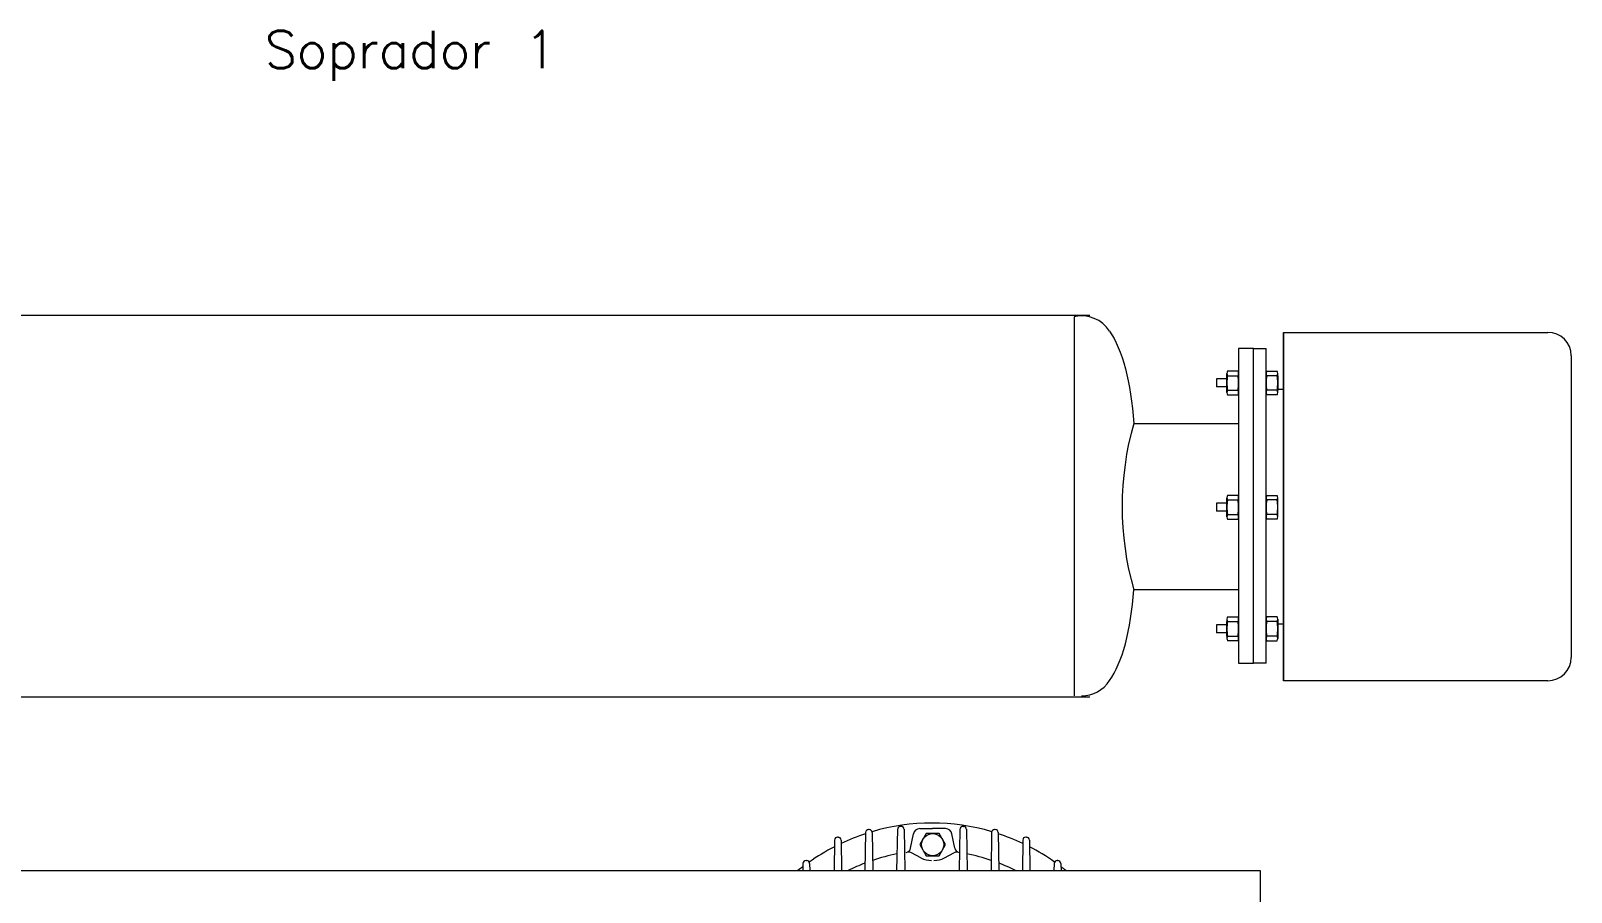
# Model space of a CAD drawing. Header units: millimetres. Extents: x 100 to 940, y 100 to 694.
# Drawn here: x 221.7 to 279.5, y 460.3 to 492.6 of the extents above; entities that cross this region are included whole.
import ezdxf
from ezdxf.enums import TextEntityAlignment as Align

# ---------------------------------------------------------------- set-up
doc = ezdxf.new("R2010")
doc.units = ezdxf.units.MM
for name, color, linetype, lineweight in [('M-EQUIP', 250, 'Continuous', 9), ('M-EQUIPAMENTOS', 1, 'Continuous', 9), ('SGC-Anotaçoes (Dados da Peça)', 5, 'Continuous', 0)]:
    doc.layers.add(name, color=color, linetype=linetype, lineweight=lineweight)
doc.styles.add('SGC_Anotaçoes_Dados_da_Peça', font='txt.shx')

msp = doc.modelspace()

# ---------------------------------------------------------------- linework, layer by layer
at = {"layer": 'M-EQUIP', "linetype": 'Continuous'}
for p, q in [((266.228, 474.887), (266.228, 474.588)), ((266.622, 474.887), (266.228, 474.887)), ((266.622, 474.377), (266.622, 475.098)), ((266.622, 474.377), (266.622, 475.098)), ((267.039, 475.185), (266.643, 475.185)), ((267.039, 475.185), (266.643, 475.185)), ((266.643, 475.011), (267.039, 475.011)), ((266.643, 475.011), (267.039, 475.011)), ((267.06, 474.477), (267.06, 474.998)), ((267.06, 474.477), (267.06, 474.998)), ((267.06, 474.997), (267.06, 474.477)), ((267.06, 474.997), (267.06, 474.477)), ((268.094, 474.477), (268.094, 474.998)), ((268.094, 474.477), (268.094, 474.998)), ((268.094, 474.997), (268.094, 474.477)), ((268.094, 474.997), (268.094, 474.477)), ((268.115, 475.185), (268.511, 475.185)), ((268.115, 475.185), (268.511, 475.185)), ((268.511, 475.011), (268.115, 475.011)), ((268.511, 475.011), (268.115, 475.011)), ((268.532, 474.377), (268.532, 475.098)), ((268.532, 474.377), (268.532, 475.098)), ((266.622, 474.588), (266.228, 474.588)), ((266.643, 474.464), (267.039, 474.464)), ((266.643, 474.464), (267.039, 474.464)), ((268.511, 474.464), (268.115, 474.464)), ((268.511, 474.464), (268.115, 474.464)), ((266.643, 474.29), (267.039, 474.29)), ((266.643, 474.29), (267.039, 474.29)), ((268.511, 474.29), (268.115, 474.29)), ((268.511, 474.29), (268.115, 474.29))]:
    msp.add_line(p, q, dxfattribs=at)
for centre, radius, start, end in [((266.812, 475.098), 0.19, 152.72039, 207.27961), ((266.812, 475.098), 0.19, 152.72039, 207.27961), ((268.409, 474.737), 1.787, 171.18871, 188.81129), ((268.409, 474.737), 1.787, 171.18871, 188.81129), ((266.871, 475.098), 0.19, 332.72039, 27.27961), ((266.871, 475.098), 0.19, 332.72039, 27.27961), ((265.273, 474.737), 1.787, 351.18871, 8.81129), ((265.273, 474.737), 1.787, 351.18871, 8.81129), ((268.283, 475.098), 0.19, 152.72039, 207.27961), ((268.283, 475.098), 0.19, 152.72039, 207.27961), ((269.881, 474.737), 1.787, 171.18871, 188.81129), ((269.881, 474.737), 1.787, 171.18871, 188.81129), ((268.342, 475.098), 0.19, 332.72039, 27.27961), ((268.342, 475.098), 0.19, 332.72039, 27.27961), ((266.745, 474.737), 1.787, 351.18871, 8.81129), ((266.745, 474.737), 1.787, 351.18871, 8.81129), ((266.812, 474.377), 0.19, 152.72039, 207.27961), ((266.812, 474.377), 0.19, 152.72039, 207.27961), ((266.871, 474.377), 0.19, 332.72039, 27.27961), ((266.871, 474.377), 0.19, 332.72039, 27.27961), ((268.283, 474.377), 0.19, 152.72039, 207.27961), ((268.283, 474.377), 0.19, 152.72039, 207.27961), ((268.342, 474.377), 0.19, 332.72039, 27.27961), ((268.342, 474.377), 0.19, 332.72039, 27.27961), ((278.673, 469.1), 0.876, 270, 0)]:
    msp.add_arc(centre, radius, start, end, dxfattribs=at)
at = {"layer": 'M-EQUIPAMENTOS', "linetype": 'Continuous'}
for p, q in [((205.449, 481.957), (261.472, 481.957)), ((260.89, 481.892), (260.89, 467.656)), ((268.749, 481.306), (268.749, 468.224)), ((268.749, 481.306), (278.673, 481.306)), ((268.749, 468.224), (268.749, 481.306)), ((267.06, 480.7), (267.06, 471.638)), ((267.623, 480.7), (267.06, 480.7)), ((267.623, 480.7), (268.094, 480.7)), ((267.623, 468.882), (267.623, 480.7)), ((267.623, 468.882), (267.623, 480.7)), ((268.094, 468.882), (268.094, 480.7)), ((279.549, 480.43), (279.549, 469.1)), ((266.228, 479.555), (266.228, 479.256)), ((266.622, 479.555), (266.228, 479.555)), ((266.622, 479.045), (266.622, 479.766)), ((266.622, 479.045), (266.622, 479.766)), ((266.622, 479.679), (266.622, 479.132)), ((267.039, 479.853), (266.643, 479.853)), ((267.039, 479.853), (266.643, 479.853)), ((266.643, 479.679), (267.039, 479.679)), ((266.643, 479.679), (267.039, 479.679)), ((267.06, 479.145), (267.06, 479.666)), ((267.06, 479.145), (267.06, 479.666)), ((267.06, 479.665), (267.06, 479.145)), ((267.06, 479.665), (267.06, 479.145)), ((268.094, 479.145), (268.094, 479.666)), ((268.094, 479.145), (268.094, 479.666)), ((268.094, 479.665), (268.094, 479.145)), ((268.094, 479.665), (268.094, 479.145)), ((268.115, 479.853), (268.511, 479.853)), ((268.115, 479.853), (268.511, 479.853)), ((268.511, 479.679), (268.115, 479.679)), ((268.511, 479.679), (268.115, 479.679)), ((268.532, 479.045), (268.532, 479.766)), ((268.532, 479.045), (268.532, 479.766)), ((268.532, 479.679), (268.532, 479.132)), ((266.622, 479.256), (266.228, 479.256)), ((266.643, 479.132), (267.039, 479.132)), ((266.643, 479.132), (267.039, 479.132)), ((266.643, 478.958), (267.039, 478.958)), ((266.643, 478.958), (267.039, 478.958)), ((268.511, 479.132), (268.115, 479.132)), ((268.511, 479.132), (268.115, 479.132)), ((268.511, 478.958), (268.115, 478.958)), ((268.511, 478.958), (268.115, 478.958)), ((268.716, 479.166), (268.516, 479.166)), ((263.124, 477.887), (267.06, 477.887)), ((267.06, 471.638), (263.124, 471.638)), ((267.06, 471.638), (267.06, 468.882)), ((266.228, 470.326), (266.228, 470.027)), ((266.622, 470.326), (266.228, 470.326)), ((266.622, 470.537), (266.622, 469.816)), ((266.622, 470.537), (266.622, 469.816)), ((266.622, 469.903), (266.622, 470.45)), ((266.643, 470.624), (267.039, 470.624)), ((266.643, 470.624), (267.039, 470.624)), ((266.643, 470.45), (267.039, 470.45)), ((266.643, 470.45), (267.039, 470.45)), ((267.06, 470.437), (267.06, 469.916)), ((267.06, 470.437), (267.06, 469.916)), ((267.06, 469.916), (267.06, 470.436)), ((267.06, 469.916), (267.06, 470.436)), ((268.094, 470.437), (268.094, 469.916)), ((268.094, 470.437), (268.094, 469.916)), ((268.094, 469.916), (268.094, 470.436)), ((268.094, 469.916), (268.094, 470.436)), ((268.511, 470.624), (268.115, 470.624)), ((268.511, 470.624), (268.115, 470.624)), ((268.511, 470.45), (268.115, 470.45)), ((268.511, 470.45), (268.115, 470.45)), ((268.532, 470.537), (268.532, 469.816)), ((268.532, 470.537), (268.532, 469.816)), ((268.532, 469.903), (268.532, 470.45)), ((268.532, 470.365), (268.749, 470.365)), ((266.622, 470.027), (266.228, 470.027)), ((266.643, 469.903), (267.039, 469.903)), ((266.643, 469.903), (267.039, 469.903)), ((267.039, 469.729), (266.643, 469.729)), ((267.039, 469.729), (266.643, 469.729)), ((268.511, 469.903), (268.115, 469.903)), ((268.511, 469.903), (268.115, 469.903)), ((268.115, 469.729), (268.511, 469.729)), ((268.115, 469.729), (268.511, 469.729)), ((267.06, 468.882), (267.341, 468.882)), ((267.341, 468.882), (267.623, 468.882)), ((267.904, 468.882), (267.623, 468.882)), ((268.094, 468.882), (267.904, 468.882)), ((278.673, 468.224), (268.749, 468.224)), ((212.546, 467.625), (261.472, 467.625)), ((254.373, 462.758), (254.363, 462.758)), ((254.373, 462.758), (254.363, 462.758)), ((254.373, 462.758), (254.383, 462.758)), ((254.373, 462.758), (254.383, 462.758)), ((256.716, 462.758), (256.705, 462.758)), ((256.716, 462.758), (256.705, 462.758)), ((256.716, 462.758), (256.726, 462.758)), ((256.716, 462.758), (256.726, 462.758)), ((251.885, 462.242), (251.87, 461.096)), ((252.009, 462.354), (251.999, 462.354)), ((252.009, 462.354), (252.02, 462.354)), ((252.134, 462.242), (252.149, 461.096)), ((253.054, 462.528), (253.031, 461.096)), ((253.179, 462.64), (253.168, 462.64)), ((253.179, 462.64), (253.189, 462.64)), ((253.303, 462.528), (253.326, 461.096)), ((254.248, 462.646), (254.218, 461.096)), ((254.497, 462.646), (254.525, 461.096)), ((254.745, 461.941), (254.849, 462.475)), ((255.329, 462.492), (255.086, 462.071)), ((255.087, 462.671), (255.572, 462.671)), ((255.815, 462.492), (255.329, 462.492)), ((256.058, 462.671), (255.572, 462.671)), ((256.058, 462.071), (255.815, 462.492)), ((256.4, 461.941), (256.296, 462.475)), ((256.591, 462.646), (256.564, 461.096)), ((256.84, 462.646), (256.871, 461.096)), ((257.786, 462.528), (257.763, 461.096)), ((257.91, 462.64), (257.9, 462.64)), ((257.91, 462.64), (257.921, 462.64)), ((258.035, 462.528), (258.058, 461.096)), ((258.955, 462.242), (258.94, 461.096)), ((259.079, 462.354), (259.069, 462.354)), ((259.079, 462.354), (259.09, 462.354)), ((259.204, 462.242), (259.219, 461.096)), ((255.133, 461.574), (254.775, 461.768)), ((255.086, 462.071), (255.329, 461.65)), ((255.329, 461.65), (255.815, 461.65)), ((255.815, 461.65), (256.058, 462.071)), ((256.012, 461.574), (256.37, 461.768)), ((250.703, 461.359), (250.694, 461.096)), ((250.827, 461.471), (250.817, 461.471)), ((250.827, 461.471), (250.838, 461.471)), ((250.952, 461.359), (250.961, 461.096)), ((260.137, 461.359), (260.128, 461.096)), ((260.261, 461.471), (260.251, 461.471)), ((260.261, 461.471), (260.272, 461.471)), ((260.386, 461.359), (260.395, 461.096))]:
    msp.add_line(p, q, dxfattribs=at)
msp.add_lwpolyline([(267.864, 445.504), (201.303, 445.504), (201.303, 461.096), (267.864, 461.096)], close=True, dxfattribs=at)
for centre, radius, start, end in [((261.172, 480.7), 1.224, 31.94576, 103.28471), ((278.673, 480.43), 0.876, 0, 90), ((266.812, 479.766), 0.19, 152.72039, 207.27961), ((266.812, 479.766), 0.19, 152.72039, 207.27961), ((268.409, 479.405), 1.787, 171.18871, 188.81129), ((268.409, 479.405), 1.787, 171.18871, 188.81129), ((266.871, 479.766), 0.19, 332.72039, 27.27961), ((266.871, 479.766), 0.19, 332.72039, 27.27961), ((265.273, 479.405), 1.787, 351.18871, 8.81129), ((265.273, 479.405), 1.787, 351.18871, 8.81129), ((268.283, 479.766), 0.19, 152.72039, 207.27961), ((268.283, 479.766), 0.19, 152.72039, 207.27961), ((269.881, 479.405), 1.787, 171.18871, 188.81129), ((269.881, 479.405), 1.787, 171.18871, 188.81129), ((268.342, 479.766), 0.19, 332.72039, 27.27961), ((268.342, 479.766), 0.19, 332.72039, 27.27961), ((266.745, 479.405), 1.787, 351.18871, 8.81129), ((266.745, 479.405), 1.787, 351.18871, 8.81129), ((266.812, 479.045), 0.19, 152.72039, 207.27961), ((266.812, 479.045), 0.19, 152.72039, 207.27961), ((266.871, 479.045), 0.19, 332.72039, 27.27961), ((266.871, 479.045), 0.19, 332.72039, 27.27961), ((268.283, 479.045), 0.19, 152.72039, 207.27961), ((268.283, 479.045), 0.19, 152.72039, 207.27961), ((268.342, 479.045), 0.19, 332.72039, 27.27961), ((268.342, 479.045), 0.19, 332.72039, 27.27961), ((274.022, 474.763), 11.337, 164.00154, 195.99846), ((266.812, 470.537), 0.19, 152.72039, 207.27961), ((266.812, 470.537), 0.19, 152.72039, 207.27961), ((268.409, 470.176), 1.787, 171.18871, 188.81129), ((268.409, 470.176), 1.787, 171.18871, 188.81129), ((266.871, 470.537), 0.19, 332.72039, 27.27961), ((266.871, 470.537), 0.19, 332.72039, 27.27961), ((265.273, 470.176), 1.787, 351.18871, 8.81129), ((265.273, 470.176), 1.787, 351.18871, 8.81129), ((268.283, 470.537), 0.19, 152.72039, 207.27961), ((268.283, 470.537), 0.19, 152.72039, 207.27961), ((269.881, 470.176), 1.787, 171.18871, 188.81129), ((269.881, 470.176), 1.787, 171.18871, 188.81129), ((268.342, 470.537), 0.19, 332.72039, 27.27961), ((268.342, 470.537), 0.19, 332.72039, 27.27961), ((266.745, 470.176), 1.787, 351.18871, 8.81129), ((266.745, 470.176), 1.787, 351.18871, 8.81129), ((266.812, 469.816), 0.19, 152.72039, 207.27961), ((266.812, 469.816), 0.19, 152.72039, 207.27961), ((266.871, 469.816), 0.19, 332.72039, 27.27961), ((266.871, 469.816), 0.19, 332.72039, 27.27961), ((268.283, 469.816), 0.19, 152.72039, 207.27961), ((268.283, 469.816), 0.19, 152.72039, 207.27961), ((268.342, 469.816), 0.19, 332.72039, 27.27961), ((268.342, 469.816), 0.19, 332.72039, 27.27961), ((261.172, 468.88), 1.224, 269.6584, 328.05424), ((255.544, 454.892), 7.988, 73.67103, 106.32897), ((254.363, 462.643), 0.114, 90, 178.85424), ((254.383, 462.643), 0.114, 1.14576, 90), ((254.383, 462.643), 0.114, 1.14576, 90), ((256.705, 462.643), 0.114, 90, 178.85424), ((256.705, 462.643), 0.114, 90, 178.85424), ((256.726, 462.643), 0.114, 1.14576, 90), ((251.999, 462.24), 0.114, 90, 178.85424), ((252.02, 462.24), 0.114, 1.14576, 90), ((255.544, 454.892), 7.987, 108.17183, 115.26314), ((253.168, 462.526), 0.114, 90, 178.85424), ((253.189, 462.526), 0.114, 1.14576, 90), ((257.9, 462.526), 0.114, 90, 178.85424), ((257.921, 462.526), 0.114, 1.14576, 90), ((255.544, 454.892), 7.987, 64.73686, 71.82817), ((259.069, 462.24), 0.114, 90, 178.85424), ((259.09, 462.24), 0.114, 1.14576, 90), ((255.544, 454.892), 7.987, 117.29565, 125.23808), ((255.544, 454.892), 6.955, 100.89026, 108.6519), ((255.544, 454.892), 6.955, 71.3481, 79.10974), ((255.544, 454.892), 7.988, 54.76192, 62.70435), ((255.544, 454.892), 7.987, 127.34689, 129.04029), ((255.544, 454.892), 7.988, 127.34689, 129.04029), ((250.817, 461.357), 0.114, 90, 178.85424), ((250.838, 461.357), 0.114, 1.14576, 90), ((255.544, 454.892), 6.955, 111.14391, 116.87722), ((255.544, 454.892), 6.955, 63.12278, 68.85609), ((260.251, 461.357), 0.114, 90, 178.85424), ((260.272, 461.357), 0.114, 1.14576, 90), ((255.544, 454.892), 7.987, 50.95971, 52.65311)]:
    msp.add_arc(centre, radius, start, end, dxfattribs=at)
at = {"layer": 'M-EQUIPAMENTOS', "linetype": 'Continuous', "extrusion": (0, 0, -1)}
msp.add_ellipse((261.172, 476.191), major_axis=(0.27, 5.674), ratio=0.346708, start_param=0.413892, end_param=1.250669, dxfattribs=at)
at = {"layer": 'M-EQUIPAMENTOS', "linetype": 'Continuous'}
for centre, major_axis, ratio, start_param, end_param in [((261.174, 473.325), (-0.276, 5.595), 0.351047, 3.551872, 4.38894), ((255.087, 462.428), (0, 0.243), 0.999974, 0, 1.379098), ((255.572, 462.071), (0, -0.417), 0.999974, -1.570796, 4.712389), ((256.058, 462.428), (0, 0.243), 0.999974, -1.379098, 0), ((254.546, 461.98), (0, 0.203), 0.999974, 3.286335, 4.52069), ((254.679, 461.59), (0, 0.203), 0.999974, -0.495726, 0.133625), ((255.518, 462.287), (0, 0.81), 0.999974, 2.645867, 3.148958), ((255.627, 462.287), (0, 0.81), 0.999974, 3.134227, 3.637318), ((256.466, 461.59), (0, 0.203), 0.999974, -0.133625, 0.495726), ((256.599, 461.98), (0, 0.202), 0.999974, 1.762495, 2.99685)]:
    msp.add_ellipse(centre, major_axis=major_axis, ratio=ratio, start_param=start_param, end_param=end_param, dxfattribs=at)

# ---------------------------------------------------------------- texts
at = {"layer": 'SGC-Anotaçoes (Dados da Peça)', "style": 'SGC_Anotaçoes_Dados_da_Peça'}
msp.add_text('Soprador 1', height=1.4062, dxfattribs=at).set_placement((235.97, 491.924), align=Align.MIDDLE_CENTER)

doc.saveas('drawing.dxf')
